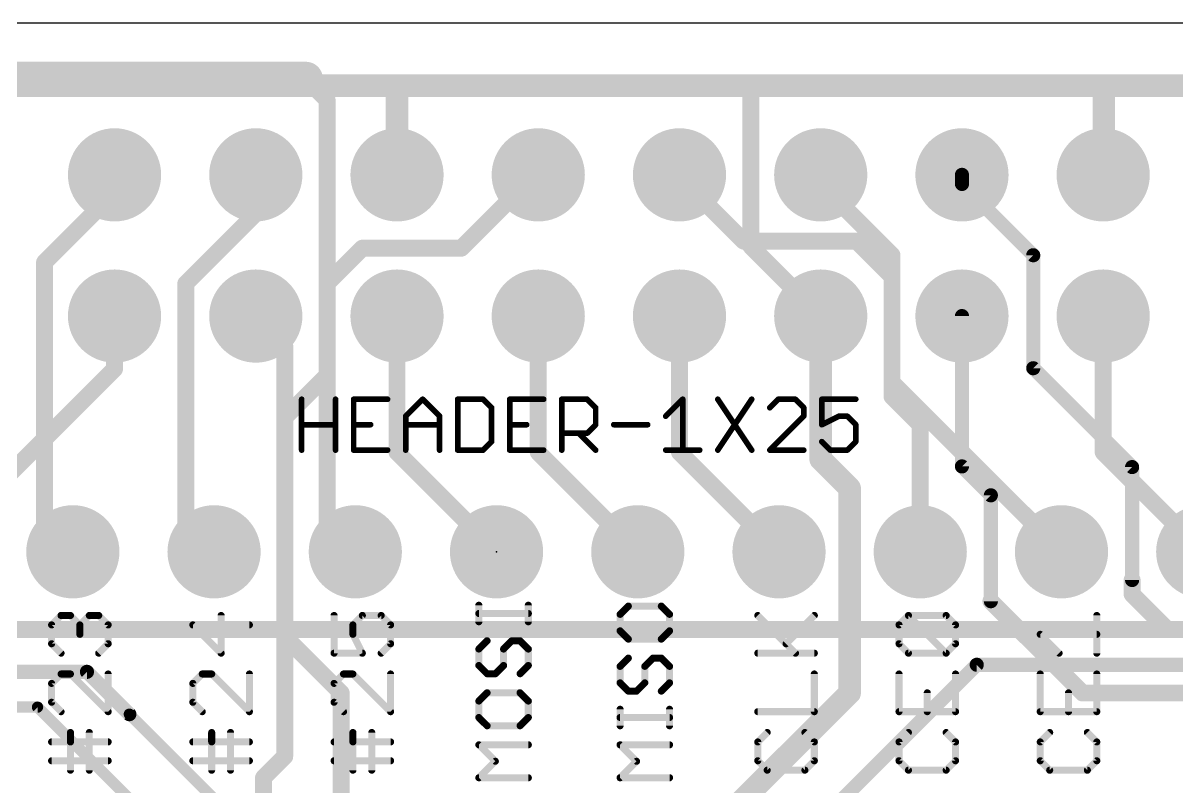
# Model space of a CAD drawing. Extents: x 0 to 70.9, y -1.3 to 55.2.
# Drawn here: x 24.5 to 45.26, y 41.49 to 55.23 of the extents above; entities that cross this region are included whole.
import ezdxf

# ---------------------------------------------------------------- set-up
doc = ezdxf.new("R2010")
doc.units = 0
for name, color, linetype in [('1', 12, 'CONTINUOUS'), ('16', 132, 'CONTINUOUS'), ('17', 110, 'CONTINUOUS'), ('20', 40, 'CONTINUOUS'), ('21', 40, 'CONTINUOUS'), ('23', 40, 'CONTINUOUS'), ('27', 253, 'CONTINUOUS')]:
    doc.layers.add(name, color=color, linetype=linetype)

# ---------------------------------------------------------------- blocks, each defined once
blk = doc.blocks.new('ROUNDP')
at = {"const_width": 0.5}
blk.add_lwpolyline([(0, -0.25, 1), (0, 0.25, 1), (0, -0.25)], format="xyb", dxfattribs=at)

msp = doc.modelspace()

# ---------------------------------------------------------------- linework, layer by layer
at = {"layer": '1'}
for points, const_width in [([(12.639, 54.229), (29.591, 54.229)], 0.6096), ([(29.972, 53.848), (29.591, 54.229)], 0.3048), ([(29.972, 48.895), (29.972, 53.848)], 0.3048), ([(28.69, 51.804), (28.69, 52.5)], 0.3048), ([(36.31, 52.209), (36.31, 52.5)], 0.3048), ([(41.39, 52.336), (41.39, 52.5)], 0.254), ([(36.564, 52.209), (36.31, 52.209)], 0.3048), ([(37.465, 51.308), (36.564, 52.209)], 0.3048), ([(42.672, 51.054), (41.39, 52.336)], 0.254), ([(27.432, 50.546), (28.69, 51.804)], 0.3048), ([(39.497, 51.308), (37.465, 51.308)], 0.3048), ([(40.132, 50.673), (39.497, 51.308)], 0.3048), ([(42.672, 49.022), (42.672, 51.054)], 0.254), ([(27.432, 46.228), (27.432, 50.546)], 0.3048), ([(40.132, 48.514), (40.132, 50.673)], 0.3048), ([(26.15, 49.01), (26.15, 49.96)], 0.3048), ([(31.23, 47.51), (31.23, 49.96)], 0.3048), ([(33.77, 47.51), (33.77, 49.96)], 0.3048), ([(36.31, 47.51), (36.31, 49.96)], 0.3048), ([(38.85, 49.96), (38.85, 47.383)], 0.4064), ([(41.39, 47.256), (41.39, 49.96)], 0.254), ([(22.86, 45.72), (26.15, 49.01)], 0.3048), ([(29.21, 48.133), (29.972, 48.895)], 0.3048), ([(44.45, 47.244), (42.672, 49.022)], 0.254), ([(40.64, 48.006), (40.132, 48.514)], 0.3048), ([(29.21, 44.196), (29.21, 48.133)], 0.3048), ([(40.64, 45.72), (40.64, 48.006)], 0.3048), ([(33.02, 45.72), (31.23, 47.51)], 0.3048), ([(35.56, 45.72), (33.77, 47.51)], 0.3048), ([(38.1, 45.72), (36.31, 47.51)], 0.3048), ([(38.85, 47.383), (39.37, 46.863)], 0.4064), ([(41.91, 46.736), (41.39, 47.256)], 0.254), ([(44.45, 45.212), (44.45, 47.244)], 0.254), ([(39.37, 46.863), (39.37, 43.18)], 0.4064), ([(41.91, 44.831), (41.91, 46.736)], 0.254), ([(27.94, 45.72), (27.432, 46.228)], 0.3048), ([(44.45, 44.958), (44.45, 45.212)], 0.3048), ([(45.085, 44.323), (44.45, 44.958)], 0.3048), ([(43.561, 43.18), (41.91, 44.831)], 0.3048), ([(53.34, 44.323), (45.085, 44.323)], 0.3048), ([(30.226, 43.18), (29.21, 44.196)], 0.3048), ([(39.37, 43.18), (36.703, 40.513)], 0.4064), ([(30.226, 40.513), (30.226, 43.18)], 0.3048), ([(53.34, 43.18), (43.561, 43.18)], 0.3048)]:
    msp.add_lwpolyline(points, dxfattribs=dict(at, const_width=const_width))
for points, const_width in [([(29.591, 54.0766, 1), (29.591, 54.3814)], 0.3048), ([(29.6449, 54.2829, 1), (29.5371, 54.1751)], 0.1524), ([(30.0482, 53.848, 1), (29.8958, 53.848)], 0.1524), ([(29.9181, 53.7941, 1), (30.0259, 53.9019)], 0.1524), ([(28.7662, 52.5, 1), (28.6138, 52.5)], 0.1524), ([(36.3862, 52.5, 1), (36.2338, 52.5)], 0.1524), ([(41.4535, 52.5, 1), (41.3265, 52.5)], 0.127), ([(36.31, 52.2852, 1), (36.31, 52.1328)], 0.1524), ([(36.6179, 52.2629, 1), (36.5101, 52.1551)], 0.1524), ([(36.564, 52.1328, 1), (36.564, 52.2852)], 0.1524), ([(41.4349, 52.3809, 1), (41.3451, 52.2911)], 0.127), ([(41.3265, 52.336, 1), (41.4535, 52.336)], 0.127), ([(36.2338, 52.209, 1), (36.3862, 52.209)], 0.1524), ([(28.6138, 51.804, 1), (28.7662, 51.804)], 0.1524), ([(28.7439, 51.7501, 1), (28.6361, 51.8579)], 0.1524), ([(37.465, 51.3842, 1), (37.465, 51.2318)], 0.1524), ([(37.4111, 51.2541, 1), (37.5189, 51.3619)], 0.1524), ([(39.5509, 51.3619, 1), (39.4431, 51.2541)], 0.1524), ([(39.497, 51.2318, 1), (39.497, 51.3842)], 0.1524), ([(42.7355, 51.054, 1), (42.6085, 51.054)], 0.127), ([(42.6271, 51.0091, 1), (42.7169, 51.0989)], 0.127), ([(27.5082, 50.546, 1), (27.3558, 50.546)], 0.1524), ([(27.3781, 50.5999, 1), (27.4859, 50.4921)], 0.1524), ([(40.2082, 50.673, 1), (40.0558, 50.673)], 0.1524), ([(40.0781, 50.6191, 1), (40.1859, 50.7269)], 0.1524), ([(26.2262, 49.96, 1), (26.0738, 49.96)], 0.1524), ([(31.3062, 49.96, 1), (31.1538, 49.96)], 0.1524), ([(33.8462, 49.96, 1), (33.6938, 49.96)], 0.1524), ([(36.3862, 49.96, 1), (36.2338, 49.96)], 0.1524), ([(38.9516, 49.96, 1), (38.7484, 49.96)], 0.2032), ([(41.4535, 49.96, 1), (41.3265, 49.96)], 0.127), ([(26.0738, 49.01, 1), (26.2262, 49.01)], 0.1524), ([(26.2039, 48.9561, 1), (26.0961, 49.0639)], 0.1524), ([(30.0259, 48.8411, 1), (29.9181, 48.9489)], 0.1524), ([(42.7169, 49.0669, 1), (42.6271, 48.9771)], 0.127), ([(42.6085, 49.022, 1), (42.7355, 49.022)], 0.127), ([(29.8958, 48.895, 1), (30.0482, 48.895)], 0.1524), ([(40.1859, 48.5679, 1), (40.0781, 48.4601)], 0.1524), ([(40.0558, 48.514, 1), (40.2082, 48.514)], 0.1524), ([(29.2862, 48.133, 1), (29.1338, 48.133)], 0.1524), ([(29.1561, 48.1869, 1), (29.2639, 48.0791)], 0.1524), ([(40.7162, 48.006, 1), (40.5638, 48.006)], 0.1524), ([(40.5861, 47.9521, 1), (40.6939, 48.0599)], 0.1524), ([(31.2839, 47.5639, 1), (31.1761, 47.4561)], 0.1524), ([(31.1538, 47.51, 1), (31.3062, 47.51)], 0.1524), ([(33.8239, 47.5639, 1), (33.7161, 47.4561)], 0.1524), ([(33.6938, 47.51, 1), (33.8462, 47.51)], 0.1524), ([(36.3639, 47.5639, 1), (36.2561, 47.4561)], 0.1524), ([(36.2338, 47.51, 1), (36.3862, 47.51)], 0.1524), ([(38.9218, 47.4548, 1), (38.7782, 47.3112)], 0.2032), ([(38.7484, 47.383, 1), (38.9516, 47.383)], 0.2032), ([(41.4349, 47.3009, 1), (41.3451, 47.2111)], 0.127), ([(41.3265, 47.256, 1), (41.4535, 47.256)], 0.127), ([(44.5135, 47.244, 1), (44.3865, 47.244)], 0.127), ([(44.4051, 47.1991, 1), (44.4949, 47.2889)], 0.127), ([(39.4716, 46.863, 1), (39.2684, 46.863)], 0.2032), ([(39.2982, 46.7912, 1), (39.4418, 46.9348)], 0.2032), ([(41.9735, 46.736, 1), (41.8465, 46.736)], 0.127), ([(41.8651, 46.6911, 1), (41.9549, 46.7809)], 0.127), ([(27.4859, 46.2819, 1), (27.3781, 46.1741)], 0.1524), ([(27.3558, 46.228, 1), (27.5082, 46.228)], 0.1524), ([(27.8861, 45.6661, 1), (27.9939, 45.7739)], 0.1524), ([(32.9661, 45.6661, 1), (33.0739, 45.7739)], 0.1524), ([(35.5061, 45.6661, 1), (35.6139, 45.7739)], 0.1524), ([(38.0461, 45.6661, 1), (38.1539, 45.7739)], 0.1524), ([(40.5638, 45.72, 1), (40.7162, 45.72)], 0.1524), ([(44.5262, 45.212, 1), (44.3738, 45.212)], 0.1524), ([(44.3865, 45.212, 1), (44.5135, 45.212)], 0.127), ([(44.5039, 45.0119, 1), (44.3961, 44.9041)], 0.1524), ([(44.3738, 44.958, 1), (44.5262, 44.958)], 0.1524), ([(41.9639, 44.8849, 1), (41.8561, 44.7771)], 0.1524), ([(41.8465, 44.831, 1), (41.9735, 44.831)], 0.127), ([(45.085, 44.3992, 1), (45.085, 44.2468)], 0.1524), ([(45.0311, 44.2691, 1), (45.1389, 44.3769)], 0.1524), ([(29.2639, 44.2499, 1), (29.1561, 44.1421)], 0.1524), ([(29.1338, 44.196, 1), (29.2862, 44.196)], 0.1524), ([(39.4418, 43.1082, 1), (39.2982, 43.2518)], 0.2032), ([(30.3022, 43.18, 1), (30.1498, 43.18)], 0.1524), ([(30.1721, 43.1261, 1), (30.2799, 43.2339)], 0.1524), ([(39.2684, 43.18, 1), (39.4716, 43.18)], 0.2032), ([(43.561, 43.2562, 1), (43.561, 43.1038)], 0.1524), ([(43.5071, 43.1261, 1), (43.6149, 43.2339)], 0.1524)]:
    msp.add_lwpolyline(points, format="xyb", dxfattribs=dict(at, const_width=const_width))
at = {"layer": '16'}
for points, const_width in [([(23.61, 54.102), (31.23, 54.102)], 0.4064), ([(31.23, 52.5), (31.23, 54.102)], 0.4064), ([(31.23, 54.102), (37.592, 54.102)], 0.4064), ([(37.592, 54.102), (43.942, 54.102)], 0.4064), ([(37.592, 51.218), (37.592, 54.102)], 0.3048), ([(49.01, 54.102), (43.942, 54.102)], 0.4064), ([(43.942, 54.102), (43.942, 52.5)], 0.4064), ([(26.15, 52.185), (26.15, 52.5)], 0.3048), ([(32.385, 51.181), (33.704, 52.5)], 0.3048), ([(33.704, 52.5), (33.77, 52.5)], 0.3048), ([(38.85, 52.5), (38.85, 52.336)], 0.3048), ([(43.942, 52.5), (43.93, 52.5)], 0.4064), ([(24.892, 50.927), (26.15, 52.185)], 0.3048), ([(38.85, 52.336), (40.132, 51.054)], 0.3048), ([(29.972, 50.546), (30.607, 51.181)], 0.3048), ([(30.607, 51.181), (32.385, 51.181)], 0.3048), ([(38.85, 49.96), (37.592, 51.218)], 0.3048), ([(24.892, 46.228), (24.892, 50.927)], 0.3048), ([(40.132, 51.054), (40.132, 48.768)], 0.3048), ([(29.972, 46.228), (29.972, 50.546)], 0.3048), ([(28.69, 49.96), (29.21, 49.44)], 0.3048), ([(43.93, 49.96), (43.93, 47.51)], 0.3048), ([(29.21, 49.44), (29.21, 44.323)], 0.3048), ([(40.132, 48.768), (43.18, 45.72)], 0.3048), ([(43.93, 47.51), (45.72, 45.72)], 0.3048), ([(25.4, 45.72), (24.892, 46.228)], 0.3048), ([(30.48, 45.72), (29.972, 46.228)], 0.3048), ([(6.731, 44.323), (29.21, 44.323)], 0.3048), ([(29.21, 44.323), (29.21, 42.037)], 0.3048), ([(29.21, 44.323), (57.15, 44.323)], 0.3048), ([(38.608, 40.64), (41.656, 43.688)], 0.254), ([(41.656, 43.688), (55.372, 43.688)], 0.254), ([(25.654, 43.561), (5.461, 43.561)], 0.254), ([(26.416, 42.799), (25.654, 43.561)], 0.254), ([(24.765, 42.926), (23.876, 42.926)], 0.2032), ([(27.305, 40.386), (24.765, 42.926)], 0.2032), ([(28.067, 41.148), (26.416, 42.799)], 0.2032), ([(29.21, 42.037), (28.829, 41.656)], 0.3048), ([(28.829, 41.656), (28.829, 38.354)], 0.3048)]:
    msp.add_lwpolyline(points, dxfattribs=dict(at, const_width=const_width))
for points, const_width in [([(31.3316, 54.102, 1), (31.1284, 54.102)], 0.2032), ([(31.23, 54.2036, 1), (31.23, 54.0004)], 0.2032), ([(31.23, 54.0004, 1), (31.23, 54.2036)], 0.2032), ([(37.592, 54.2036, 1), (37.592, 54.0004)], 0.2032), ([(37.6682, 54.102, 1), (37.5158, 54.102)], 0.1524), ([(37.592, 54.0004, 1), (37.592, 54.2036)], 0.2032), ([(43.942, 54.2036, 1), (43.942, 54.0004)], 0.2032), ([(44.0436, 54.102, 1), (43.8404, 54.102)], 0.2032), ([(43.942, 54.0004, 1), (43.942, 54.2036)], 0.2032), ([(26.2262, 52.5, 1), (26.0738, 52.5)], 0.1524), ([(31.1284, 52.5, 1), (31.3316, 52.5)], 0.2032), ([(33.704, 52.5762, 1), (33.704, 52.4238)], 0.1524), ([(33.7579, 52.4461, 1), (33.6501, 52.5539)], 0.1524), ([(33.77, 52.4238, 1), (33.77, 52.5762)], 0.1524), ([(38.9262, 52.5, 1), (38.7738, 52.5)], 0.1524), ([(43.93, 52.6016, 1), (43.93, 52.3984)], 0.2032), ([(43.8404, 52.5, 1), (44.0436, 52.5)], 0.2032), ([(43.942, 52.3984, 1), (43.942, 52.6016)], 0.2032), ([(26.2039, 52.1311, 1), (26.0961, 52.2389)], 0.1524), ([(38.9039, 52.3899, 1), (38.7961, 52.2821)], 0.1524), ([(38.7738, 52.336, 1), (38.9262, 52.336)], 0.1524), ([(26.0738, 52.185, 1), (26.2262, 52.185)], 0.1524), ([(30.607, 51.2572, 1), (30.607, 51.1048)], 0.1524), ([(30.6609, 51.1271, 1), (30.5531, 51.2349)], 0.1524), ([(32.3311, 51.2349, 1), (32.4389, 51.1271)], 0.1524), ([(32.385, 51.1048, 1), (32.385, 51.2572)], 0.1524), ([(37.6459, 51.2719, 1), (37.5381, 51.1641)], 0.1524), ([(37.5158, 51.218, 1), (37.6682, 51.218)], 0.1524), ([(24.9682, 50.927, 1), (24.8158, 50.927)], 0.1524), ([(24.8381, 50.9809, 1), (24.9459, 50.8731)], 0.1524), ([(40.2082, 51.054, 1), (40.0558, 51.054)], 0.1524), ([(40.0781, 51.0001, 1), (40.1859, 51.1079)], 0.1524), ([(30.0482, 50.546, 1), (29.8958, 50.546)], 0.1524), ([(29.9181, 50.5999, 1), (30.0259, 50.4921)], 0.1524), ([(28.7439, 50.0139, 1), (28.6361, 49.9061)], 0.1524), ([(38.7961, 49.9061, 1), (38.9039, 50.0139)], 0.1524), ([(44.0062, 49.96, 1), (43.8538, 49.96)], 0.1524), ([(29.2862, 49.44, 1), (29.1338, 49.44)], 0.1524), ([(29.1561, 49.3861, 1), (29.2639, 49.4939)], 0.1524), ([(40.1859, 48.8219, 1), (40.0781, 48.7141)], 0.1524), ([(40.0558, 48.768, 1), (40.2082, 48.768)], 0.1524), ([(43.9839, 47.5639, 1), (43.8761, 47.4561)], 0.1524), ([(43.8538, 47.51, 1), (44.0062, 47.51)], 0.1524), ([(24.9459, 46.2819, 1), (24.8381, 46.1741)], 0.1524), ([(24.8158, 46.228, 1), (24.9682, 46.228)], 0.1524), ([(30.0259, 46.2819, 1), (29.9181, 46.1741)], 0.1524), ([(29.8958, 46.228, 1), (30.0482, 46.228)], 0.1524), ([(25.3461, 45.6661, 1), (25.4539, 45.7739)], 0.1524), ([(30.4261, 45.6661, 1), (30.5339, 45.7739)], 0.1524), ([(43.1261, 45.6661, 1), (43.2339, 45.7739)], 0.1524), ([(29.2862, 44.323, 1), (29.1338, 44.323)], 0.1524), ([(29.21, 44.3992, 1), (29.21, 44.2468)], 0.1524), ([(29.21, 44.2468, 1), (29.21, 44.3992)], 0.1524), ([(29.1338, 44.323, 1), (29.2862, 44.323)], 0.1524), ([(41.656, 43.7515, 1), (41.656, 43.6245)], 0.127), ([(41.7009, 43.6431, 1), (41.6111, 43.7329)], 0.127), ([(25.6989, 43.6059, 1), (25.6091, 43.5161)], 0.127), ([(25.654, 43.4975, 1), (25.654, 43.6245)], 0.127), ([(24.8009, 42.9619, 1), (24.7291, 42.8901)], 0.1016), ([(24.765, 42.8752, 1), (24.765, 42.9768)], 0.1016), ([(26.3711, 42.7541, 1), (26.4609, 42.8439)], 0.127), ([(26.4519, 42.8349, 1), (26.3801, 42.7631)], 0.1016), ([(29.2639, 41.9831, 1), (29.1561, 42.0909)], 0.1524), ([(29.1338, 42.037, 1), (29.2862, 42.037)], 0.1524), ([(28.9052, 41.656, 1), (28.7528, 41.656)], 0.1524), ([(28.7751, 41.7099, 1), (28.8829, 41.6021)], 0.1524)]:
    msp.add_lwpolyline(points, format="xyb", dxfattribs=dict(at, const_width=const_width))
at = {"layer": '20'}
msp.add_line((62, 55.23), (3, 55.23), dxfattribs=at)
at = {"layer": '21', "const_width": 0.127}
for points in [[(25.0181, 44.4052), (25.1876, 44.5746)], [(25.1876, 44.5746), (25.3571, 44.5746)], [(25.3571, 44.5746), (25.5266, 44.4052)], [(25.5266, 44.4052), (25.696, 44.5746)], [(25.696, 44.5746), (25.8655, 44.5746)], [(25.8655, 44.5746), (26.035, 44.4052)], [(28.0666, 43.8967), (28.0666, 44.5746)], [(30.0981, 44.5746), (30.0981, 43.8967)], [(30.4371, 44.4052), (30.6066, 44.5746)], [(30.6066, 44.5746), (30.9455, 44.5746)], [(30.9455, 44.5746), (31.115, 44.4052)], [(32.7017, 44.4619), (32.7017, 44.7585)], [(33.5915, 44.6102), (32.7017, 44.6102)], [(33.5915, 44.4619), (33.5915, 44.7585)], [(35.39, 44.7433), (35.2417, 44.595)], [(35.2417, 44.595), (35.2417, 44.2984)], [(35.9832, 44.7433), (35.39, 44.7433)], [(36.1315, 44.595), (35.9832, 44.7433)], [(36.1315, 44.2984), (36.1315, 44.595)], [(38.396, 43.8967), (37.7181, 44.5746)], [(38.2266, 44.0662), (38.735, 44.5746)], [(40.2581, 44.4052), (40.4276, 44.5746)], [(40.4276, 44.5746), (41.1055, 44.5746)], [(41.1055, 43.8967), (40.4276, 44.5746)], [(41.1055, 44.5746), (41.275, 44.4052)], [(43.815, 43.8967), (43.815, 44.5746)], [(25.0181, 44.0662), (25.0181, 44.4052)], [(25.5266, 44.4052), (25.5266, 44.2357)], [(26.035, 44.4052), (26.035, 44.0662)], [(28.575, 44.4052), (27.5581, 44.4052)], [(27.5581, 44.4052), (28.0666, 43.8967)], [(30.4371, 44.2357), (30.4371, 44.4052)], [(31.115, 44.4052), (31.115, 44.0662)], [(40.2581, 44.0662), (40.2581, 44.4052)], [(41.275, 44.4052), (41.275, 44.0662)], [(30.6066, 43.8967), (30.4371, 44.2357)], [(35.2417, 44.2984), (35.39, 44.1501)], [(35.39, 44.1501), (35.9832, 44.1501)], [(35.9832, 44.1501), (36.1315, 44.2984)], [(43.1371, 43.8967), (42.7981, 44.2357)], [(42.7981, 44.2357), (43.815, 44.2357)], [(25.1876, 43.8967), (25.0181, 44.0662)], [(26.035, 44.0662), (25.8655, 43.8967)], [(31.115, 44.0662), (30.9455, 43.8967)], [(32.85, 44.1196), (32.7017, 43.9713)], [(32.7017, 43.9713), (32.7017, 43.6747)], [(33.1466, 43.9713), (33.2949, 44.1196)], [(33.1466, 43.6747), (33.1466, 43.9713)], [(33.2949, 44.1196), (33.4432, 44.1196)], [(33.4432, 44.1196), (33.5915, 43.9713)], [(33.5915, 43.9713), (33.5915, 43.6747)], [(40.4276, 43.8967), (40.2581, 44.0662)], [(41.275, 44.0662), (41.1055, 43.8967)], [(30.0981, 43.8967), (30.6066, 43.8967)], [(35.39, 43.8077), (35.2417, 43.6595)], [(35.6866, 43.6595), (35.8349, 43.8077)], [(35.8349, 43.8077), (35.9832, 43.8077)], [(35.9832, 43.8077), (36.1315, 43.6595)], [(37.7181, 43.8967), (38.735, 43.8967)], [(41.1055, 43.8967), (40.4276, 43.8967)], [(25.1876, 43.5222), (25.0181, 43.3527)], [(25.3571, 43.5222), (25.1876, 43.5222)], [(26.035, 42.8443), (25.3571, 43.5222)], [(26.035, 43.5222), (26.035, 42.8443)], [(27.7276, 43.5222), (27.5581, 43.3527)], [(27.8971, 43.5222), (27.7276, 43.5222)], [(28.575, 42.8443), (27.8971, 43.5222)], [(28.575, 43.5222), (28.575, 42.8443)], [(30.2676, 43.5222), (30.0981, 43.3527)], [(30.4371, 43.5222), (30.2676, 43.5222)], [(31.115, 42.8443), (30.4371, 43.5222)], [(31.115, 43.5222), (31.115, 42.8443)], [(32.7017, 43.6747), (32.85, 43.5264)], [(32.85, 43.5264), (32.9983, 43.5264)], [(32.9983, 43.5264), (33.1466, 43.6747)], [(33.5915, 43.6747), (33.4432, 43.5264)], [(35.2417, 43.6595), (35.2417, 43.3629)], [(35.6866, 43.3629), (35.6866, 43.6595)], [(36.1315, 43.6595), (36.1315, 43.3629)], [(38.735, 42.8443), (38.735, 43.5222)], [(40.2581, 43.5222), (40.2581, 42.8443)], [(41.275, 42.8443), (41.275, 43.5222)], [(42.7981, 43.5222), (42.7981, 42.8443)], [(43.815, 42.8443), (43.815, 43.5222)], [(25.0181, 43.3527), (25.0181, 43.0138)], [(27.5581, 43.3527), (27.5581, 43.0138)], [(30.0981, 43.3527), (30.0981, 43.0138)], [(35.2417, 43.3629), (35.39, 43.2146)], [(35.5383, 43.2146), (35.6866, 43.3629)], [(36.1315, 43.3629), (35.9832, 43.2146)], [(32.85, 43.1841), (32.7017, 43.0358)], [(33.4432, 43.1841), (32.85, 43.1841)], [(33.5915, 43.0358), (33.4432, 43.1841)], [(35.39, 43.2146), (35.5383, 43.2146)], [(40.7666, 42.8443), (40.7666, 43.1832)], [(43.3066, 42.8443), (43.3066, 43.1832)], [(25.0181, 43.0138), (25.1876, 42.8443)], [(27.5581, 43.0138), (27.7276, 42.8443)], [(30.0981, 43.0138), (30.2676, 42.8443)], [(32.7017, 43.0358), (32.7017, 42.7392)], [(33.5915, 42.7392), (33.5915, 43.0358)], [(32.7017, 42.7392), (32.85, 42.5909)], [(33.4432, 42.5909), (33.5915, 42.7392)], [(35.2417, 42.5909), (35.2417, 42.8875)], [(36.1315, 42.7392), (35.2417, 42.7392)], [(36.1315, 42.5909), (36.1315, 42.8875)], [(37.7181, 42.8443), (38.735, 42.8443)], [(40.2581, 42.8443), (41.275, 42.8443)], [(42.7981, 42.8443), (43.815, 42.8443)], [(32.85, 42.5909), (33.4432, 42.5909)], [(25.0181, 42.3002), (26.035, 42.3002)], [(25.3571, 42.3002), (25.3571, 42.4697)], [(25.3571, 41.7918), (25.3571, 42.3002)], [(25.696, 41.7918), (25.696, 42.4697)], [(27.5581, 42.3002), (28.575, 42.3002)], [(27.8971, 42.3002), (27.8971, 42.4697)], [(27.8971, 41.7918), (27.8971, 42.3002)], [(28.236, 41.7918), (28.236, 42.4697)], [(30.0981, 42.3002), (31.115, 42.3002)], [(30.4371, 42.3002), (30.4371, 42.4697)], [(30.4371, 41.7918), (30.4371, 42.3002)], [(30.776, 41.7918), (30.776, 42.4697)], [(37.8876, 42.4697), (37.7181, 42.3002)], [(37.7181, 42.3002), (37.7181, 41.9613)], [(38.735, 42.3002), (38.5655, 42.4697)], [(38.735, 41.9613), (38.735, 42.3002)], [(40.4276, 42.4697), (40.2581, 42.3002)], [(40.2581, 42.3002), (40.2581, 41.9613)], [(41.275, 42.3002), (41.1055, 42.4697)], [(41.275, 41.9613), (41.275, 42.3002)], [(42.9676, 42.4697), (42.7981, 42.3002)], [(42.7981, 42.3002), (42.7981, 41.9613)], [(43.815, 42.3002), (43.6455, 42.4697)], [(43.815, 41.9613), (43.815, 42.3002)], [(32.9983, 41.952), (32.7017, 42.2486)], [(32.7017, 42.2486), (33.5915, 42.2486)], [(35.5383, 41.952), (35.2417, 42.2486)], [(35.2417, 42.2486), (36.1315, 42.2486)], [(26.035, 41.9613), (25.0181, 41.9613)], [(28.575, 41.9613), (27.5581, 41.9613)], [(31.115, 41.9613), (30.0981, 41.9613)], [(32.7017, 41.6554), (32.9983, 41.952)], [(35.2417, 41.6554), (35.5383, 41.952)], [(37.7181, 41.9613), (37.8876, 41.7918)], [(38.5655, 41.7918), (38.735, 41.9613)], [(40.2581, 41.9613), (40.4276, 41.7918)], [(41.1055, 41.7918), (41.275, 41.9613)], [(42.7981, 41.9613), (42.9676, 41.7918)], [(43.6455, 41.7918), (43.815, 41.9613)], [(33.5915, 41.6554), (32.7017, 41.6554)], [(36.1315, 41.6554), (35.2417, 41.6554)], [(37.8876, 41.7918), (38.5655, 41.7918)], [(40.4276, 41.7918), (41.1055, 41.7918)], [(42.9676, 41.7918), (43.6455, 41.7918)]]:
    msp.add_lwpolyline(points, dxfattribs=at)
at = {"layer": '21', "const_width": 0.0635}
for points in [[(25.1876, 44.6064, 1), (25.1876, 44.5429)], [(25.2101, 44.5522, 1), (25.1652, 44.5971)], [(25.3795, 44.5971, 1), (25.3346, 44.5522)], [(25.3571, 44.5429, 1), (25.3571, 44.6064)], [(25.696, 44.6064, 1), (25.696, 44.5429)], [(25.7185, 44.5522, 1), (25.6736, 44.5971)], [(25.888, 44.5971, 1), (25.8431, 44.5522)], [(25.8655, 44.5429, 1), (25.8655, 44.6064)], [(28.0983, 44.5746, 1), (28.0348, 44.5746)], [(30.1299, 44.5746, 1), (30.0664, 44.5746)], [(30.6066, 44.6064, 1), (30.6066, 44.5429)], [(30.629, 44.5522, 1), (30.5841, 44.5971)], [(30.968, 44.5971, 1), (30.9231, 44.5522)], [(30.9455, 44.5429, 1), (30.9455, 44.6064)], [(32.7335, 44.7585, 1), (32.67, 44.7585)], [(32.7017, 44.642, 1), (32.7017, 44.5785)], [(33.6233, 44.7585, 1), (33.5598, 44.7585)], [(33.5915, 44.5785, 1), (33.5915, 44.642)], [(35.2735, 44.595, 1), (35.21, 44.595)], [(35.2193, 44.6174, 1), (35.2642, 44.5725)], [(35.39, 44.775, 1), (35.39, 44.7115)], [(35.4125, 44.7208, 1), (35.3676, 44.7657)], [(36.0057, 44.7657, 1), (35.9608, 44.7208)], [(35.9832, 44.7115, 1), (35.9832, 44.775)], [(36.1633, 44.595, 1), (36.0998, 44.595)], [(36.109, 44.5725, 1), (36.154, 44.6174)], [(37.7406, 44.5971, 1), (37.6957, 44.5522)], [(38.7575, 44.5522, 1), (38.7125, 44.5971)], [(40.4276, 44.6064, 1), (40.4276, 44.5429)], [(40.4501, 44.5971, 1), (40.4052, 44.5522)], [(40.4501, 44.5522, 1), (40.4052, 44.5971)], [(41.128, 44.5971, 1), (41.0831, 44.5522)], [(41.1055, 44.5429, 1), (41.1055, 44.6064)], [(43.8468, 44.5746, 1), (43.7833, 44.5746)], [(25.0499, 44.4052, 1), (24.9864, 44.4052)], [(24.9957, 44.4276, 1), (25.0406, 44.3827)], [(25.5583, 44.4052, 1), (25.4948, 44.4052)], [(25.5041, 44.4276, 1), (25.549, 44.3827)], [(25.5041, 44.3827, 1), (25.549, 44.4276)], [(26.0667, 44.4052, 1), (26.0033, 44.4052)], [(26.0125, 44.3827, 1), (26.0575, 44.4276)], [(27.5581, 44.4369, 1), (27.5581, 44.3734)], [(27.5806, 44.4276, 1), (27.5357, 44.3827)], [(28.575, 44.3734, 1), (28.575, 44.4369)], [(30.4688, 44.4052, 1), (30.4053, 44.4052)], [(30.4146, 44.4276, 1), (30.4595, 44.3827)], [(31.1468, 44.4052, 1), (31.0833, 44.4052)], [(31.0925, 44.3827, 1), (31.1375, 44.4276)], [(32.67, 44.4619, 1), (32.7335, 44.4619)], [(33.5598, 44.4619, 1), (33.6233, 44.4619)], [(40.2899, 44.4052, 1), (40.2264, 44.4052)], [(40.2357, 44.4276, 1), (40.2806, 44.3827)], [(41.3068, 44.4052, 1), (41.2432, 44.4052)], [(41.2525, 44.3827, 1), (41.2975, 44.4276)], [(25.4948, 44.2357, 1), (25.5583, 44.2357)], [(30.4053, 44.2357, 1), (30.4688, 44.2357)], [(30.4655, 44.2499, 1), (30.4087, 44.2215)], [(35.21, 44.2984, 1), (35.2735, 44.2984)], [(35.2642, 44.3208, 1), (35.2193, 44.2759)], [(35.39, 44.1818, 1), (35.39, 44.1183)], [(35.3676, 44.1276, 1), (35.4125, 44.1725)], [(35.9608, 44.1725, 1), (36.0057, 44.1276)], [(35.9832, 44.1183, 1), (35.9832, 44.1818)], [(36.0998, 44.2984, 1), (36.1633, 44.2984)], [(36.154, 44.2759, 1), (36.109, 44.3208)], [(42.7981, 44.2674, 1), (42.7981, 44.2039)], [(42.8206, 44.2581, 1), (42.7757, 44.2132)], [(43.815, 44.2039, 1), (43.815, 44.2674)], [(24.9864, 44.0662, 1), (25.0499, 44.0662)], [(25.0406, 44.0887, 1), (24.9957, 44.0438)], [(26.0033, 44.0662, 1), (26.0667, 44.0662)], [(26.0575, 44.0438, 1), (26.0125, 44.0887)], [(31.0833, 44.0662, 1), (31.1468, 44.0662)], [(31.1375, 44.0438, 1), (31.0925, 44.0887)], [(32.7335, 43.9713, 1), (32.67, 43.9713)], [(32.6793, 43.9937, 1), (32.7242, 43.9488)], [(32.8725, 44.0971, 1), (32.8276, 44.142)], [(33.1784, 43.9713, 1), (33.1149, 43.9713)], [(33.1242, 43.9937, 1), (33.1691, 43.9488)], [(33.2949, 44.1513, 1), (33.2949, 44.0878)], [(33.3174, 44.0971, 1), (33.2725, 44.142)], [(33.4657, 44.142, 1), (33.4208, 44.0971)], [(33.4432, 44.0878, 1), (33.4432, 44.1513)], [(33.6233, 43.9713, 1), (33.5598, 43.9713)], [(33.569, 43.9488, 1), (33.614, 43.9937)], [(38.2041, 44.0887, 1), (38.249, 44.0438)], [(40.2264, 44.0662, 1), (40.2899, 44.0662)], [(40.2806, 44.0887, 1), (40.2357, 44.0438)], [(41.2432, 44.0662, 1), (41.3068, 44.0662)], [(41.2975, 44.0438, 1), (41.2525, 44.0887)], [(25.1652, 43.8743, 1), (25.2101, 43.9192)], [(25.8431, 43.9192, 1), (25.888, 43.8743)], [(28.0348, 43.8967, 1), (28.0983, 43.8967)], [(28.0441, 43.8743, 1), (28.089, 43.9192)], [(30.0981, 43.9285, 1), (30.0981, 43.865)], [(30.0664, 43.8967, 1), (30.1299, 43.8967)], [(30.5782, 43.8825, 1), (30.635, 43.9109)], [(30.6066, 43.865, 1), (30.6066, 43.9285)], [(30.9231, 43.9192, 1), (30.968, 43.8743)], [(35.4125, 43.7853, 1), (35.3676, 43.8302)], [(35.8349, 43.8395, 1), (35.8349, 43.776)], [(35.8574, 43.7853, 1), (35.8125, 43.8302)], [(36.0057, 43.8302, 1), (35.9608, 43.7853)], [(35.9832, 43.776, 1), (35.9832, 43.8395)], [(37.7181, 43.9285, 1), (37.7181, 43.865)], [(38.3736, 43.8743, 1), (38.4185, 43.9192)], [(38.735, 43.865, 1), (38.735, 43.9285)], [(40.4276, 43.9285, 1), (40.4276, 43.865)], [(40.4052, 43.8743, 1), (40.4501, 43.9192)], [(41.0831, 43.9192, 1), (41.128, 43.8743)], [(41.0831, 43.8743, 1), (41.128, 43.9192)], [(41.1055, 43.865, 1), (41.1055, 43.9285)], [(43.1146, 43.8743, 1), (43.1595, 43.9192)], [(43.7833, 43.8967, 1), (43.8468, 43.8967)], [(25.1876, 43.5539, 1), (25.1876, 43.4904)], [(25.2101, 43.4997, 1), (25.1652, 43.5446)], [(25.3795, 43.5446, 1), (25.3346, 43.4997)], [(25.3571, 43.4904, 1), (25.3571, 43.5539)], [(26.0667, 43.5222, 1), (26.0033, 43.5222)], [(27.7276, 43.5539, 1), (27.7276, 43.4904)], [(27.7501, 43.4997, 1), (27.7052, 43.5446)], [(27.9195, 43.5446, 1), (27.8746, 43.4997)], [(27.8971, 43.4904, 1), (27.8971, 43.5539)], [(28.6068, 43.5222, 1), (28.5433, 43.5222)], [(30.2676, 43.5539, 1), (30.2676, 43.4904)], [(30.2901, 43.4997, 1), (30.2452, 43.5446)], [(30.4595, 43.5446, 1), (30.4146, 43.4997)], [(30.4371, 43.4904, 1), (30.4371, 43.5539)], [(31.1468, 43.5222, 1), (31.0833, 43.5222)], [(32.67, 43.6747, 1), (32.7335, 43.6747)], [(32.7242, 43.6972, 1), (32.6793, 43.6523)], [(32.85, 43.5582, 1), (32.85, 43.4947)], [(32.8276, 43.504, 1), (32.8725, 43.5489)], [(32.9759, 43.5489, 1), (33.0208, 43.504)], [(32.9983, 43.4947, 1), (32.9983, 43.5582)], [(33.1149, 43.6747, 1), (33.1784, 43.6747)], [(33.1691, 43.6523, 1), (33.1242, 43.6972)], [(33.4208, 43.5489, 1), (33.4657, 43.504)], [(33.5598, 43.6747, 1), (33.6233, 43.6747)], [(33.614, 43.6523, 1), (33.569, 43.6972)], [(35.2735, 43.6595, 1), (35.21, 43.6595)], [(35.2193, 43.6819, 1), (35.2642, 43.637)], [(35.7184, 43.6595, 1), (35.6549, 43.6595)], [(35.6642, 43.6819, 1), (35.7091, 43.637)], [(36.1633, 43.6595, 1), (36.0998, 43.6595)], [(36.109, 43.637, 1), (36.154, 43.6819)], [(38.7668, 43.5222, 1), (38.7032, 43.5222)], [(40.2899, 43.5222, 1), (40.2264, 43.5222)], [(41.3068, 43.5222, 1), (41.2432, 43.5222)], [(42.8299, 43.5222, 1), (42.7664, 43.5222)], [(43.8468, 43.5222, 1), (43.7833, 43.5222)], [(25.0499, 43.3527, 1), (24.9864, 43.3527)], [(24.9957, 43.3752, 1), (25.0406, 43.3303)], [(27.5899, 43.3527, 1), (27.5264, 43.3527)], [(27.5357, 43.3752, 1), (27.5806, 43.3303)], [(30.1299, 43.3527, 1), (30.0664, 43.3527)], [(30.0757, 43.3752, 1), (30.1206, 43.3303)], [(35.21, 43.3629, 1), (35.2735, 43.3629)], [(35.2642, 43.3853, 1), (35.2193, 43.3404)], [(35.6549, 43.3629, 1), (35.7184, 43.3629)], [(35.7091, 43.3404, 1), (35.6642, 43.3853)], [(36.0998, 43.3629, 1), (36.1633, 43.3629)], [(36.154, 43.3404, 1), (36.109, 43.3853)], [(32.85, 43.2158, 1), (32.85, 43.1523)], [(32.8725, 43.1616, 1), (32.8276, 43.2065)], [(33.4657, 43.2065, 1), (33.4208, 43.1616)], [(33.4432, 43.1523, 1), (33.4432, 43.2158)], [(35.39, 43.2463, 1), (35.39, 43.1828)], [(35.3676, 43.1921, 1), (35.4125, 43.237)], [(35.5159, 43.237, 1), (35.5608, 43.1921)], [(35.5383, 43.1828, 1), (35.5383, 43.2463)], [(35.9608, 43.237, 1), (36.0057, 43.1921)], [(40.7983, 43.1832, 1), (40.7348, 43.1832)], [(43.3383, 43.1832, 1), (43.2748, 43.1832)], [(24.9864, 43.0138, 1), (25.0499, 43.0138)], [(25.0406, 43.0362, 1), (24.9957, 42.9913)], [(27.5264, 43.0138, 1), (27.5899, 43.0138)], [(27.5806, 43.0362, 1), (27.5357, 42.9913)], [(30.1206, 43.0362, 1), (30.0757, 42.9913)], [(30.0664, 43.0138, 1), (30.1299, 43.0138)], [(32.7335, 43.0358, 1), (32.67, 43.0358)], [(32.6793, 43.0582, 1), (32.7242, 43.0133)], [(33.6233, 43.0358, 1), (33.5598, 43.0358)], [(33.569, 43.0133, 1), (33.614, 43.0582)], [(25.1652, 42.8218, 1), (25.2101, 42.8667)], [(26.0033, 42.8443, 1), (26.0667, 42.8443)], [(26.0125, 42.8218, 1), (26.0575, 42.8667)], [(27.7052, 42.8218, 1), (27.7501, 42.8667)], [(28.5433, 42.8443, 1), (28.6068, 42.8443)], [(28.5525, 42.8218, 1), (28.5975, 42.8667)], [(30.2452, 42.8218, 1), (30.2901, 42.8667)], [(31.0833, 42.8443, 1), (31.1468, 42.8443)], [(31.0925, 42.8218, 1), (31.1375, 42.8667)], [(32.67, 42.7392, 1), (32.7335, 42.7392)], [(32.7242, 42.7616, 1), (32.6793, 42.7167)], [(33.5598, 42.7392, 1), (33.6233, 42.7392)], [(33.614, 42.7167, 1), (33.569, 42.7616)], [(35.2735, 42.8875, 1), (35.21, 42.8875)], [(35.2417, 42.7709, 1), (35.2417, 42.7074)], [(36.1633, 42.8875, 1), (36.0998, 42.8875)], [(36.1315, 42.7074, 1), (36.1315, 42.7709)], [(37.7181, 42.876, 1), (37.7181, 42.8125)], [(38.7032, 42.8443, 1), (38.7668, 42.8443)], [(38.735, 42.8125, 1), (38.735, 42.876)], [(40.2581, 42.876, 1), (40.2581, 42.8125)], [(40.2264, 42.8443, 1), (40.2899, 42.8443)], [(40.7348, 42.8443, 1), (40.7983, 42.8443)], [(41.2432, 42.8443, 1), (41.3068, 42.8443)], [(41.275, 42.8125, 1), (41.275, 42.876)], [(42.7981, 42.876, 1), (42.7981, 42.8125)], [(42.7664, 42.8443, 1), (42.8299, 42.8443)], [(43.2748, 42.8443, 1), (43.3383, 42.8443)], [(43.7833, 42.8443, 1), (43.8468, 42.8443)], [(43.815, 42.8125, 1), (43.815, 42.876)], [(32.85, 42.6227, 1), (32.85, 42.5592)], [(32.8276, 42.5684, 1), (32.8725, 42.6134)], [(33.4208, 42.6134, 1), (33.4657, 42.5684)], [(33.4432, 42.5592, 1), (33.4432, 42.6227)], [(35.21, 42.5909, 1), (35.2735, 42.5909)], [(36.0998, 42.5909, 1), (36.1633, 42.5909)], [(25.0181, 42.332, 1), (25.0181, 42.2685)], [(25.3888, 42.4697, 1), (25.3253, 42.4697)], [(25.3888, 42.3002, 1), (25.3253, 42.3002)], [(25.7278, 42.4697, 1), (25.6643, 42.4697)], [(26.035, 42.2685, 1), (26.035, 42.332)], [(27.5581, 42.332, 1), (27.5581, 42.2685)], [(27.9288, 42.4697, 1), (27.8653, 42.4697)], [(27.9288, 42.3002, 1), (27.8653, 42.3002)], [(28.2678, 42.4697, 1), (28.2043, 42.4697)], [(28.575, 42.2685, 1), (28.575, 42.332)], [(30.0981, 42.332, 1), (30.0981, 42.2685)], [(30.4688, 42.4697, 1), (30.4053, 42.4697)], [(30.4688, 42.3002, 1), (30.4053, 42.3002)], [(30.8078, 42.4697, 1), (30.7443, 42.4697)], [(31.115, 42.2685, 1), (31.115, 42.332)], [(37.7499, 42.3002, 1), (37.6864, 42.3002)], [(37.6957, 42.3227, 1), (37.7406, 42.2778)], [(37.9101, 42.4473, 1), (37.8652, 42.4922)], [(38.588, 42.4922, 1), (38.5431, 42.4473)], [(38.7668, 42.3002, 1), (38.7032, 42.3002)], [(38.7125, 42.2778, 1), (38.7575, 42.3227)], [(40.2899, 42.3002, 1), (40.2264, 42.3002)], [(40.2357, 42.3227, 1), (40.2806, 42.2778)], [(40.4501, 42.4473, 1), (40.4052, 42.4922)], [(41.128, 42.4922, 1), (41.0831, 42.4473)], [(41.3068, 42.3002, 1), (41.2432, 42.3002)], [(41.2525, 42.2778, 1), (41.2975, 42.3227)], [(42.8299, 42.3002, 1), (42.7664, 42.3002)], [(42.7757, 42.3227, 1), (42.8206, 42.2778)], [(42.9901, 42.4473, 1), (42.9452, 42.4922)], [(43.668, 42.4922, 1), (43.6231, 42.4473)], [(43.8468, 42.3002, 1), (43.7833, 42.3002)], [(43.7925, 42.2778, 1), (43.8375, 42.3227)], [(25.3253, 42.3002, 1), (25.3888, 42.3002)], [(27.8653, 42.3002, 1), (27.9288, 42.3002)], [(30.4053, 42.3002, 1), (30.4688, 42.3002)], [(32.7017, 42.2803, 1), (32.7017, 42.2168)], [(32.7242, 42.271, 1), (32.6793, 42.2261)], [(33.5915, 42.2168, 1), (33.5915, 42.2803)], [(35.2417, 42.2803, 1), (35.2417, 42.2168)], [(35.2642, 42.271, 1), (35.2193, 42.2261)], [(36.1315, 42.2168, 1), (36.1315, 42.2803)], [(25.0181, 41.993, 1), (25.0181, 41.9295)], [(26.035, 41.9295, 1), (26.035, 41.993)], [(27.5581, 41.993, 1), (27.5581, 41.9295)], [(28.575, 41.9295, 1), (28.575, 41.993)], [(30.0981, 41.993, 1), (30.0981, 41.9295)], [(31.115, 41.9295, 1), (31.115, 41.993)], [(33.0208, 41.9295, 1), (32.9759, 41.9744)], [(32.9759, 41.9295, 1), (33.0208, 41.9744)], [(35.5608, 41.9295, 1), (35.5159, 41.9744)], [(35.5159, 41.9295, 1), (35.5608, 41.9744)], [(37.6864, 41.9613, 1), (37.7499, 41.9613)], [(37.7406, 41.9837, 1), (37.6957, 41.9388)], [(38.7032, 41.9613, 1), (38.7668, 41.9613)], [(38.7575, 41.9388, 1), (38.7125, 41.9837)], [(40.2264, 41.9613, 1), (40.2899, 41.9613)], [(40.2806, 41.9837, 1), (40.2357, 41.9388)], [(41.2432, 41.9613, 1), (41.3068, 41.9613)], [(41.2975, 41.9388, 1), (41.2525, 41.9837)], [(42.7664, 41.9613, 1), (42.8299, 41.9613)], [(42.8206, 41.9837, 1), (42.7757, 41.9388)], [(43.7833, 41.9613, 1), (43.8468, 41.9613)], [(43.8375, 41.9388, 1), (43.7925, 41.9837)], [(25.3253, 41.7918, 1), (25.3888, 41.7918)], [(25.6643, 41.7918, 1), (25.7278, 41.7918)], [(27.8653, 41.7918, 1), (27.9288, 41.7918)], [(28.2043, 41.7918, 1), (28.2678, 41.7918)], [(30.4053, 41.7918, 1), (30.4688, 41.7918)], [(30.7443, 41.7918, 1), (30.8078, 41.7918)], [(32.7017, 41.6871, 1), (32.7017, 41.6236)], [(32.6793, 41.6778, 1), (32.7242, 41.6329)], [(33.5915, 41.6236, 1), (33.5915, 41.6871)], [(35.2417, 41.6871, 1), (35.2417, 41.6236)], [(35.2193, 41.6778, 1), (35.2642, 41.6329)], [(36.1315, 41.6236, 1), (36.1315, 41.6871)], [(37.8876, 41.8236, 1), (37.8876, 41.7601)], [(37.8652, 41.7694, 1), (37.9101, 41.8143)], [(38.5431, 41.8143, 1), (38.588, 41.7694)], [(38.5655, 41.7601, 1), (38.5655, 41.8236)], [(40.4276, 41.8236, 1), (40.4276, 41.7601)], [(40.4052, 41.7694, 1), (40.4501, 41.8143)], [(41.0831, 41.8143, 1), (41.128, 41.7694)], [(41.1055, 41.7601, 1), (41.1055, 41.8236)], [(42.9676, 41.8236, 1), (42.9676, 41.7601)], [(42.9452, 41.7694, 1), (42.9901, 41.8143)], [(43.6231, 41.8143, 1), (43.668, 41.7694)], [(43.6455, 41.7601, 1), (43.6455, 41.8236)]]:
    msp.add_lwpolyline(points, format="xyb", dxfattribs=at)
at = {"layer": '23'}
msp.add_point((33.02, 45.72), dxfattribs=at)
at = {"layer": '27', "const_width": 0.1016}
for points in [[(29.5148, 47.5488), (29.5148, 48.464)], [(30.1249, 48.464), (30.1249, 47.5488)], [(31.0604, 48.464), (30.4503, 48.464)], [(30.4503, 48.464), (30.4503, 47.5488)], [(31.3858, 48.1589), (31.6909, 48.464)], [(31.6909, 48.464), (31.996, 48.1589)], [(32.3214, 48.464), (32.3214, 47.5488)], [(32.7789, 48.464), (32.3214, 48.464)], [(32.9315, 48.3115), (32.7789, 48.464)], [(32.9315, 47.7013), (32.9315, 48.3115)], [(33.867, 48.464), (33.2569, 48.464)], [(33.2569, 48.464), (33.2569, 47.5488)], [(34.1924, 47.5488), (34.1924, 48.464)], [(34.1924, 48.464), (34.65, 48.464)], [(34.65, 48.464), (34.8025, 48.3115)], [(34.8025, 48.3115), (34.8025, 48.0064)], [(36.0634, 48.1589), (36.3685, 48.464)], [(36.3685, 48.464), (36.3685, 47.5488)], [(36.999, 48.464), (37.6091, 47.5488)], [(37.6091, 48.464), (36.999, 47.5488)], [(38.087, 48.464), (37.9345, 48.3115)], [(38.3921, 48.464), (38.087, 48.464)], [(38.5446, 48.3115), (38.3921, 48.464)], [(38.5446, 48.1589), (38.5446, 48.3115)], [(39.4801, 48.464), (38.87, 48.464)], [(38.87, 48.464), (38.87, 48.0064)], [(31.3858, 47.5488), (31.3858, 48.1589)], [(31.996, 48.1589), (31.996, 47.5488)], [(37.9345, 47.5488), (38.5446, 48.1589)], [(38.87, 48.0064), (39.175, 48.1589)], [(39.175, 48.1589), (39.3276, 48.1589)], [(39.3276, 48.1589), (39.4801, 48.0064)], [(29.5148, 48.0064), (30.1249, 48.0064)], [(30.4503, 48.0064), (30.7554, 48.0064)], [(31.3858, 48.0064), (31.996, 48.0064)], [(33.2569, 48.0064), (33.5619, 48.0064)], [(34.8025, 48.0064), (34.65, 47.8539)], [(35.1279, 48.0064), (35.738, 48.0064)], [(39.4801, 48.0064), (39.4801, 47.7013)], [(32.7789, 47.5488), (32.9315, 47.7013)], [(34.65, 47.8539), (34.1924, 47.8539)], [(34.4975, 47.8539), (34.8025, 47.5488)], [(39.0225, 47.5488), (38.87, 47.7013)], [(39.4801, 47.7013), (39.3276, 47.5488)], [(30.4503, 47.5488), (31.0604, 47.5488)], [(32.3214, 47.5488), (32.7789, 47.5488)], [(33.2569, 47.5488), (33.867, 47.5488)], [(36.0634, 47.5488), (36.6735, 47.5488)], [(38.5446, 47.5488), (37.9345, 47.5488)], [(39.3276, 47.5488), (39.0225, 47.5488)]]:
    msp.add_lwpolyline(points, dxfattribs=at)
at = {"layer": '27', "const_width": 0.0508}
for points in [[(29.5402, 48.464, 1), (29.4894, 48.464)], [(30.1503, 48.464, 1), (30.0995, 48.464)], [(30.4503, 48.4894, 1), (30.4503, 48.4386)], [(30.4757, 48.464, 1), (30.4249, 48.464)], [(31.0604, 48.4386, 1), (31.0604, 48.4894)], [(31.7089, 48.4819, 1), (31.6729, 48.446)], [(31.7089, 48.446, 1), (31.6729, 48.4819)], [(32.3468, 48.464, 1), (32.296, 48.464)], [(32.3214, 48.4894, 1), (32.3214, 48.4386)], [(32.7969, 48.4819, 1), (32.761, 48.446)], [(32.7789, 48.4386, 1), (32.7789, 48.4894)], [(32.9569, 48.3115, 1), (32.9061, 48.3115)], [(32.9135, 48.2935, 1), (32.9494, 48.3294)], [(33.2569, 48.4894, 1), (33.2569, 48.4386)], [(33.2823, 48.464, 1), (33.2315, 48.464)], [(33.867, 48.4386, 1), (33.867, 48.4894)], [(34.2178, 48.464, 1), (34.167, 48.464)], [(34.1924, 48.4894, 1), (34.1924, 48.4386)], [(34.6679, 48.4819, 1), (34.632, 48.446)], [(34.65, 48.4386, 1), (34.65, 48.4894)], [(34.8279, 48.3115, 1), (34.7771, 48.3115)], [(34.7846, 48.2935, 1), (34.8205, 48.3294)], [(36.3939, 48.464, 1), (36.3431, 48.464)], [(36.3865, 48.446, 1), (36.3505, 48.4819)], [(37.0201, 48.4781, 1), (36.9778, 48.4499)], [(37.6302, 48.4499, 1), (37.5879, 48.4781)], [(37.9165, 48.3294, 1), (37.9524, 48.2935)], [(38.087, 48.4894, 1), (38.087, 48.4386)], [(38.105, 48.446, 1), (38.069, 48.4819)], [(38.41, 48.4819, 1), (38.3741, 48.446)], [(38.3921, 48.4386, 1), (38.3921, 48.4894)], [(38.57, 48.3115, 1), (38.5192, 48.3115)], [(38.5266, 48.2935, 1), (38.5625, 48.3294)], [(38.87, 48.4894, 1), (38.87, 48.4386)], [(38.8954, 48.464, 1), (38.8446, 48.464)], [(39.4801, 48.4386, 1), (39.4801, 48.4894)], [(31.4112, 48.1589, 1), (31.3604, 48.1589)], [(31.3679, 48.1769, 1), (31.4038, 48.141)], [(32.0214, 48.1589, 1), (31.9706, 48.1589)], [(31.978, 48.141, 1), (32.0139, 48.1769)], [(36.0455, 48.1769, 1), (36.0814, 48.141)], [(38.5192, 48.1589, 1), (38.57, 48.1589)], [(38.5625, 48.141, 1), (38.5266, 48.1769)], [(39.175, 48.1843, 1), (39.175, 48.1335)], [(39.1864, 48.1362, 1), (39.1637, 48.1816)], [(39.3455, 48.1769, 1), (39.3096, 48.141)], [(39.3276, 48.1335, 1), (39.3276, 48.1843)], [(29.5148, 48.0318, 1), (29.5148, 47.981)], [(30.1249, 47.981, 1), (30.1249, 48.0318)], [(30.4503, 48.0318, 1), (30.4503, 47.981)], [(30.7554, 47.981, 1), (30.7554, 48.0318)], [(31.3858, 48.0318, 1), (31.3858, 47.981)], [(31.996, 47.981, 1), (31.996, 48.0318)], [(33.2569, 48.0318, 1), (33.2569, 47.981)], [(33.5619, 47.981, 1), (33.5619, 48.0318)], [(34.7771, 48.0064, 1), (34.8279, 48.0064)], [(34.8205, 47.9884, 1), (34.7846, 48.0244)], [(35.1279, 48.0318, 1), (35.1279, 47.981)], [(35.738, 47.981, 1), (35.738, 48.0318)], [(38.8586, 48.0291, 1), (38.8813, 47.9837)], [(38.8446, 48.0064, 1), (38.8954, 48.0064)], [(39.5055, 48.0064, 1), (39.4547, 48.0064)], [(39.4621, 47.9884, 1), (39.4981, 48.0244)], [(32.9494, 47.6834, 1), (32.9135, 47.7193)], [(34.1924, 47.8793, 1), (34.1924, 47.8285)], [(34.5154, 47.8718, 1), (34.4795, 47.8359)], [(34.632, 47.8718, 1), (34.6679, 47.8359)], [(34.65, 47.8285, 1), (34.65, 47.8793)], [(38.8879, 47.7193, 1), (38.852, 47.6834)], [(39.4981, 47.6834, 1), (39.4621, 47.7193)], [(29.4894, 47.5488, 1), (29.5402, 47.5488)], [(30.0995, 47.5488, 1), (30.1503, 47.5488)], [(30.4503, 47.5742, 1), (30.4503, 47.5234)], [(30.4249, 47.5488, 1), (30.4757, 47.5488)], [(31.0604, 47.5234, 1), (31.0604, 47.5742)], [(31.3604, 47.5488, 1), (31.4112, 47.5488)], [(31.9706, 47.5488, 1), (32.0214, 47.5488)], [(32.3214, 47.5742, 1), (32.3214, 47.5234)], [(32.296, 47.5488, 1), (32.3468, 47.5488)], [(32.761, 47.5668, 1), (32.7969, 47.5308)], [(32.7789, 47.5234, 1), (32.7789, 47.5742)], [(32.9061, 47.7013, 1), (32.9569, 47.7013)], [(33.2569, 47.5742, 1), (33.2569, 47.5234)], [(33.2315, 47.5488, 1), (33.2823, 47.5488)], [(33.867, 47.5234, 1), (33.867, 47.5742)], [(34.167, 47.5488, 1), (34.2178, 47.5488)], [(34.7846, 47.5308, 1), (34.8205, 47.5668)], [(36.0634, 47.5742, 1), (36.0634, 47.5234)], [(36.3431, 47.5488, 1), (36.3939, 47.5488)], [(36.6735, 47.5234, 1), (36.6735, 47.5742)], [(36.9778, 47.5629, 1), (37.0201, 47.5347)], [(37.5879, 47.5347, 1), (37.6302, 47.5629)], [(37.9165, 47.5668, 1), (37.9524, 47.5308)], [(37.9345, 47.5742, 1), (37.9345, 47.5234)], [(38.5446, 47.5234, 1), (38.5446, 47.5742)], [(39.0225, 47.5742, 1), (39.0225, 47.5234)], [(39.0046, 47.5308, 1), (39.0405, 47.5668)], [(39.3096, 47.5668, 1), (39.3455, 47.5308)], [(39.3276, 47.5234, 1), (39.3276, 47.5742)], [(39.4547, 47.7013, 1), (39.5055, 47.7013)]]:
    msp.add_lwpolyline(points, format="xyb", dxfattribs=at)

# ---------------------------------------------------------------- block references
at = {"layer": '17', "xscale": 1.6764, "yscale": 1.6764}
for p in [(26.15, 52.5), (26.15, 52.5), (28.69, 52.5), (28.69, 52.5), (31.23, 52.5), (31.23, 52.5), (33.77, 52.5), (33.77, 52.5), (36.31, 52.5), (36.31, 52.5), (38.85, 52.5), (38.85, 52.5), (41.39, 52.5), (41.39, 52.5), (43.93, 52.5), (43.93, 52.5), (26.15, 49.96), (26.15, 49.96), (28.69, 49.96), (28.69, 49.96), (31.23, 49.96), (31.23, 49.96), (33.77, 49.96), (33.77, 49.96), (36.31, 49.96), (36.31, 49.96), (38.85, 49.96), (38.85, 49.96), (41.39, 49.96), (41.39, 49.96), (43.93, 49.96), (43.93, 49.96)]:
    msp.add_blockref('ROUNDP', p, dxfattribs=at)
at = {"layer": '17'}
for p, xscale, yscale, rotation in [((25.4, 45.72), 1.6764, 1.6764, 90), ((25.4, 45.72), 1.6764, 1.6764, 90), ((27.94, 45.72), 1.6764, 1.6764, 90), ((27.94, 45.72), 1.6764, 1.6764, 90), ((30.48, 45.72), 1.6764, 1.6764, 90), ((30.48, 45.72), 1.6764, 1.6764, 90), ((33.02, 45.72), 1.6764, 1.6764, 90), ((33.02, 45.72), 1.6764, 1.6764, 90), ((35.56, 45.72), 1.6764, 1.6764, 90), ((35.56, 45.72), 1.6764, 1.6764, 90), ((38.1, 45.72), 1.6764, 1.6764, 90), ((38.1, 45.72), 1.6764, 1.6764, 90), ((40.64, 45.72), 1.6764, 1.6764, 90), ((40.64, 45.72), 1.6764, 1.6764, 90), ((43.18, 45.72), 1.6764, 1.6764, 90), ((43.18, 45.72), 1.6764, 1.6764, 90), ((45.72, 45.72), 1.6764, 1.6764, 90), ((45.72, 45.72), 1.6764, 1.6764, 90), ((45.085, 38.4536), 5.08, 5.08, 150), ((45.085, 38.4536), 5.08, 5.08, 150)]:
    msp.add_blockref('ROUNDP', p, dxfattribs=dict(at, xscale=xscale, yscale=yscale, rotation=rotation))

doc.saveas('drawing.dxf')
